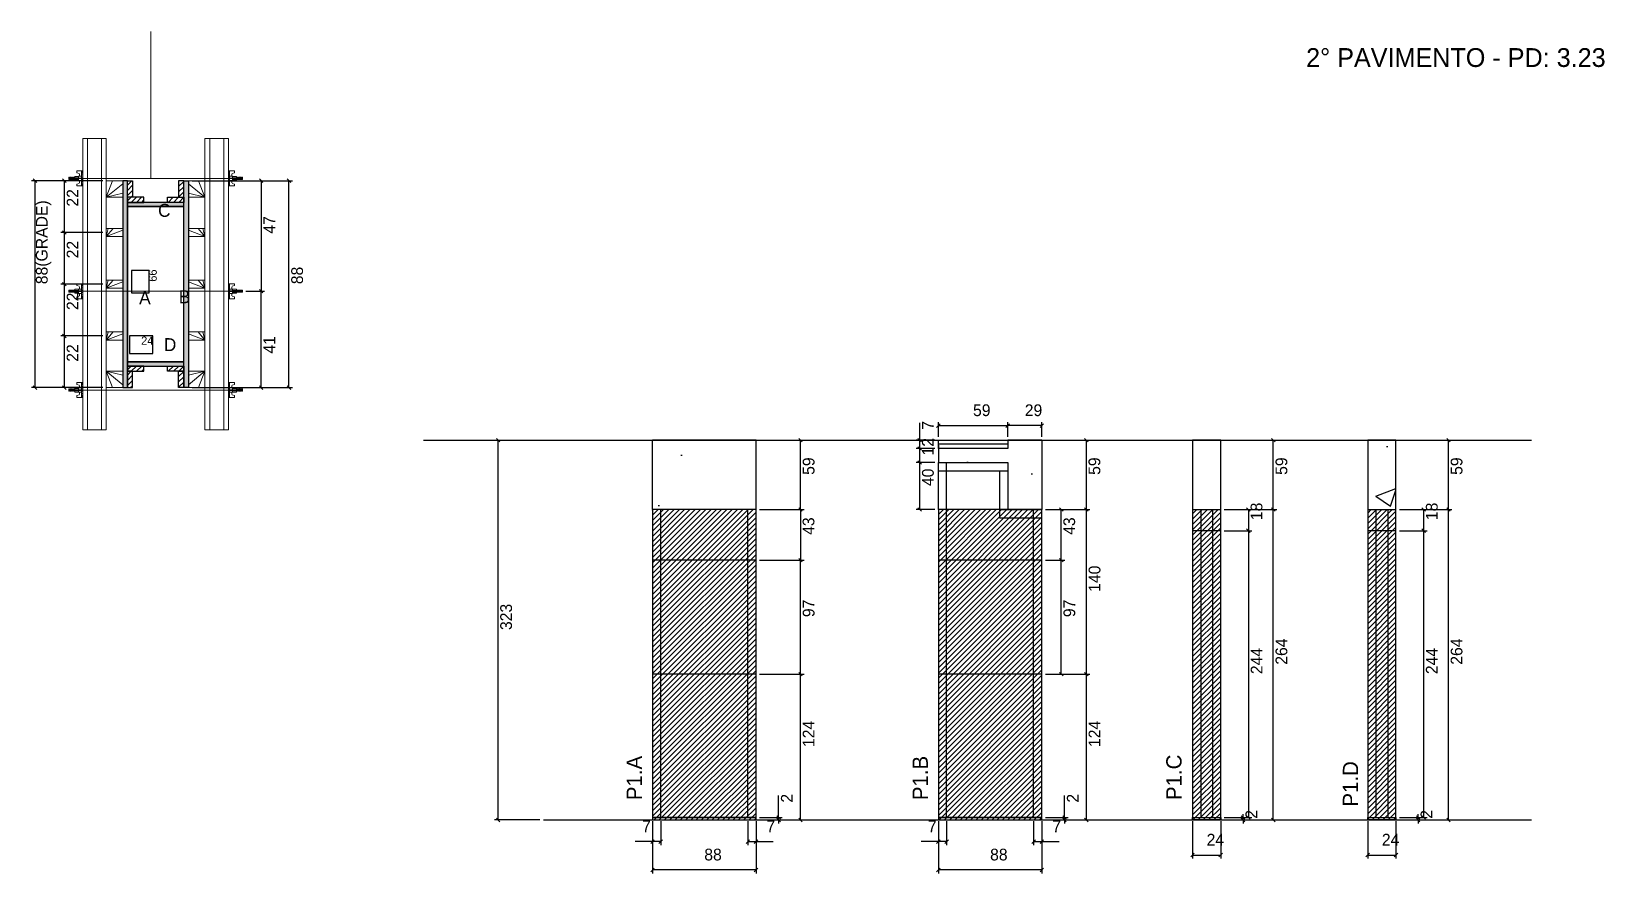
# Model space of a CAD drawing. Header units: metres. Extents: x 3540 to 4877, y 11935 to 12652.
import ezdxf

# ---------------------------------------------------------------- set-up
doc = ezdxf.new("R2010")
doc.units = ezdxf.units.M
for name, color, linetype in [('CHAPA', 7, 'Continuous'), ('COTA', 7, 'Continuous'), ('Hachura', 7, 'Continuous'), ('Madeira', 7, 'Continuous'), ('NIVEL 2° PAV.', 7, 'Continuous'), ('NOMENCLATURA', 7, 'Continuous'), ('Nível', 7, 'Continuous'), ('Painéis', 7, 'Continuous'), ('Perfil Metálico', 7, 'Continuous'), ('SARR_2.2x7', 7, 'Continuous'), ('SARRAFO', 7, 'Continuous'), ('Texto Seção', 7, 'Continuous'), ('TEXTO_GERAL', 7, 'Continuous')]:
    doc.layers.add(name, color=color, linetype=linetype)

msp = doc.modelspace()

# ---------------------------------------------------------------- hatches: boundary and pattern name
at = {"layer": 'COTA'}
h = msp.add_hatch(dxfattribs=at)
h.set_pattern_fill('AR-CONC')
h.paths.add_polyline_path([(4068, 12244.9), (4156, 12244.9), (4156, 12303.9), (4068, 12303.9), (4068, 12244.9)])
h = msp.add_hatch(dxfattribs=at)
h.set_pattern_fill('AR-CONC')
h.paths.add_polyline_path([(4370, 12296.9), (4311, 12296.9), (4311, 12284.9), (4370, 12284.9), (4370, 12244.9), (4399, 12244.9), (4399, 12303.9), (4370, 12303.9), (4370, 12296.9)])
h = msp.add_hatch(dxfattribs=at)
h.set_pattern_fill('AR-CONC')
h.paths.add_polyline_path([(4527.1, 12244.9), (4551.1, 12244.9), (4551.1, 12303.9), (4527.1, 12303.9), (4527.1, 12244.9)])
h = msp.add_hatch(dxfattribs=at)
h.set_pattern_fill('AR-CONC')
h.paths.add_polyline_path([(4676.1, 12244.9), (4700.1, 12244.9), (4700.1, 12303.9), (4676.1, 12303.9), (4676.1, 12244.9)])
at = {"layer": 'Hachura'}
h = msp.add_hatch(color=7, dxfattribs=at)
h.dxf.hatch_style = 1
h.paths.add_polyline_path([(3621.5, 12524.6), (3617.5, 12524.6), (3617.5, 12348.6), (3621.5, 12348.6), (3621.5, 12524.6)])
h = msp.add_hatch(dxfattribs=at)
h.set_pattern_fill('ANSI31')
h.paths.add_polyline_path([(3621.5, 12510.6), (3625.9, 12510.6), (3625.9, 12524.6), (3621.5, 12524.6), (3621.5, 12510.6)])
h = msp.add_hatch(dxfattribs=at)
h.set_pattern_fill('ANSI31')
h.paths.add_polyline_path([(3669.5, 12510.6), (3665.1, 12510.6), (3665.1, 12524.6), (3669.5, 12524.6), (3669.5, 12510.6)])
h = msp.add_hatch(color=7, dxfattribs=at)
h.dxf.hatch_style = 1
h.paths.add_polyline_path([(3669.5, 12524.6), (3673.5, 12524.6), (3673.5, 12348.6), (3669.5, 12348.6), (3669.5, 12524.6)])
h = msp.add_hatch(dxfattribs=at)
h.set_pattern_fill('ANSI31')
h.paths.add_polyline_path([(3621.5, 12506.2), (3621.5, 12510.6), (3635.5, 12510.6), (3635.5, 12506.2), (3621.5, 12506.2)])
h = msp.add_hatch(color=7, dxfattribs=at)
h.dxf.hatch_style = 1
h.paths.add_polyline_path([(3669.5, 12502.6), (3669.5, 12506.2), (3621.5, 12506.2), (3621.5, 12502.6), (3669.5, 12502.6)])
h = msp.add_hatch(color=7, dxfattribs=at)
h.dxf.hatch_style = 1
h.paths.add_polyline_path([(3669.5, 12502.6), (3669.5, 12506.2), (3621.5, 12506.2), (3621.5, 12502.6), (3669.5, 12502.6)])
h = msp.add_hatch(dxfattribs=at)
h.set_pattern_fill('ANSI31')
h.paths.add_polyline_path([(3669.5, 12506.2), (3669.5, 12510.6), (3655.5, 12510.6), (3655.5, 12506.2), (3669.5, 12506.2)])
h = msp.add_hatch(color=7, dxfattribs=at)
h.dxf.hatch_style = 1
h.paths.add_polyline_path([(3669.5, 12367), (3669.5, 12370.6), (3621.5, 12370.6), (3621.5, 12367), (3669.5, 12367)])
h = msp.add_hatch(color=7, dxfattribs=at)
h.dxf.hatch_style = 1
h.paths.add_polyline_path([(3669.5, 12367), (3669.5, 12370.6), (3621.5, 12370.6), (3621.5, 12367), (3669.5, 12367)])
h = msp.add_hatch(dxfattribs=at)
h.set_pattern_fill('ANSI31')
h.paths.add_polyline_path([(3621.5, 12362.6), (3621.5, 12367), (3635.5, 12367), (3635.5, 12362.6), (3621.5, 12362.6)])
h = msp.add_hatch(dxfattribs=at)
h.set_pattern_fill('ANSI31')
h.paths.add_polyline_path([(3621.5, 12362.6), (3625.9, 12362.6), (3625.9, 12348.6), (3621.5, 12348.6), (3621.5, 12362.6)])
h = msp.add_hatch(dxfattribs=at)
h.set_pattern_fill('ANSI31')
h.paths.add_polyline_path([(3669.5, 12362.6), (3669.5, 12367), (3655.5, 12367), (3655.5, 12362.6), (3669.5, 12362.6)])
h = msp.add_hatch(dxfattribs=at)
h.set_pattern_fill('ANSI31')
h.paths.add_polyline_path([(3669.5, 12362.6), (3665.1, 12362.6), (3665.1, 12348.6), (3669.5, 12348.6), (3669.5, 12362.6)])
h = msp.add_hatch(dxfattribs=at)
h.set_pattern_fill('ANSI31')
h.paths.add_polyline_path([(4156, 11980.9), (4156, 12244.9), (4068, 12244.9), (4068, 11980.9), (4156, 11980.9)])
h = msp.add_hatch(dxfattribs=at)
h.set_pattern_fill('ANSI31')
h.paths.add_polyline_path([(4399, 11980.9), (4399, 12244.9), (4311, 12244.9), (4311, 11980.9), (4399, 11980.9)])
h = msp.add_hatch(dxfattribs=at)
h.set_pattern_fill('ANSI31')
h.paths.add_polyline_path([(4551.1, 11980.9), (4551.1, 12244.9), (4527.1, 12244.9), (4527.1, 11980.9), (4551.1, 11980.9)])
h = msp.add_hatch(dxfattribs=at)
h.set_pattern_fill('ANSI31')
h.paths.add_polyline_path([(4700.1, 11980.9), (4700.1, 12244.9), (4676.1, 12244.9), (4676.1, 11980.9), (4700.1, 11980.9)])

# ---------------------------------------------------------------- linework, layer by layer
at = {"layer": 'CHAPA', "color": 1, "lineweight": 25}
for points in [[(3621.5, 12524.6), (3617.5, 12524.6), (3617.5, 12348.6), (3621.5, 12348.6)], [(3621.5, 12524.6), (3617.5, 12524.6), (3617.5, 12348.6), (3621.5, 12348.6)], [(3669.5, 12524.6), (3673.5, 12524.6), (3673.5, 12348.6), (3669.5, 12348.6)], [(3669.5, 12524.6), (3673.5, 12524.6), (3673.5, 12348.6), (3669.5, 12348.6)], [(3669.5, 12502.6), (3669.5, 12506.2), (3621.5, 12506.2), (3621.5, 12502.6)], [(3669.5, 12502.6), (3669.5, 12506.2), (3621.5, 12506.2), (3621.5, 12502.6)], [(3669.5, 12367), (3669.5, 12370.6), (3621.5, 12370.6), (3621.5, 12367)], [(3669.5, 12367), (3669.5, 12370.6), (3621.5, 12370.6), (3621.5, 12367)]]:
    msp.add_lwpolyline(points, close=True, dxfattribs=at)
at = {"layer": 'COTA', "color": 241, "lineweight": 25}
for p, q in [((3600.5, 12524.6), (3540, 12524.6)), ((3543, 12348.6), (3543, 12524.6)), ((3600.5, 12524.6), (3564.9, 12524.6)), ((3567.9, 12524.6), (3567.9, 12480.6)), ((3676.5, 12524.6), (3761.9, 12524.6)), ((3710.5, 12524.6), (3738.2, 12524.6)), ((3735.2, 12524.6), (3735.2, 12430.7)), ((3758.9, 12348.6), (3758.9, 12524.6)), ((3600.5, 12480.6), (3564.9, 12480.6)), ((3600.5, 12480.6), (3564.9, 12480.6)), ((3567.9, 12480.6), (3567.9, 12436.6)), ((3600.5, 12436.6), (3564.9, 12436.6)), ((3600.5, 12436.6), (3564.9, 12436.6)), ((3567.9, 12436.6), (3567.9, 12392.6)), ((3722.3, 12430.7), (3738.2, 12430.7)), ((3722.3, 12430.7), (3738.2, 12430.7)), ((3735.2, 12348.6), (3735.2, 12430.7)), ((3600.5, 12392.6), (3564.9, 12392.6)), ((3600.5, 12392.6), (3564.9, 12392.6)), ((3567.9, 12392.6), (3567.9, 12348.6)), ((3600.5, 12348.6), (3540, 12348.6)), ((3600.5, 12348.6), (3564.9, 12348.6)), ((3676.5, 12348.6), (3761.9, 12348.6)), ((3710.5, 12348.6), (3738.2, 12348.6)), ((4156, 12303.9), (4068, 12303.9)), ((4068, 12244.9), (4068, 12303.9)), ((4156, 12244.9), (4156, 12303.9)), ((4311, 12299.8), (4311, 12284.9)), ((4399, 12303.9), (4370, 12303.9)), ((4399, 12303.9), (4399, 12244.9))]:
    msp.add_line(p, q, dxfattribs=at)
at = {"layer": 'COTA', "color": 0, "lineweight": 25}
for p, q in [((3544.5, 12523.1), (3541.5, 12526.1)), ((3569.4, 12523.1), (3566.4, 12526.1)), ((3736.7, 12523.1), (3733.7, 12526.1)), ((3760.4, 12523.1), (3757.4, 12526.1)), ((3566.4, 12482.1), (3569.4, 12479.1)), ((3569.4, 12479.1), (3566.4, 12482.1)), ((3566.4, 12438.1), (3569.4, 12435.1)), ((3569.4, 12435.1), (3566.4, 12438.1)), ((3736.7, 12429.2), (3733.7, 12432.2)), ((3733.7, 12432.2), (3736.7, 12429.2)), ((3566.4, 12394.1), (3569.4, 12391.1)), ((3569.4, 12391.1), (3566.4, 12394.1)), ((3541.5, 12350.1), (3544.5, 12347.1)), ((3566.4, 12350.1), (3569.4, 12347.1)), ((3733.7, 12350.1), (3736.7, 12347.1)), ((3757.4, 12350.1), (3760.4, 12347.1)), ((4195.3, 12302.4), (4192.3, 12305.4)), ((4296.7, 12302.4), (4293.7, 12305.4)), ((4312.5, 12317.8), (4309.5, 12314.8)), ((4371.5, 12317.8), (4368.5, 12314.8)), ((4368.5, 12314.8), (4371.5, 12317.8)), ((4397.5, 12314.8), (4400.5, 12317.8)), ((4438.4, 12302.4), (4435.4, 12305.4)), ((4597.3, 12302.4), (4594.3, 12305.4)), ((4746.2, 12302.4), (4743.2, 12305.4)), ((4296.7, 12295.4), (4293.7, 12298.4)), ((4293.7, 12298.4), (4296.7, 12295.4)), ((4296.7, 12283.4), (4293.7, 12286.4)), ((4293.7, 12286.4), (4296.7, 12283.4)), ((4192.3, 12246.4), (4195.3, 12243.4)), ((4195.3, 12243.4), (4192.3, 12246.4)), ((4293.7, 12246.4), (4296.7, 12243.4)), ((4417, 12243.4), (4414, 12246.4)), ((4438.4, 12243.4), (4435.4, 12246.4)), ((4435.4, 12246.4), (4438.4, 12243.4)), ((4576.1, 12243.4), (4573.1, 12246.4)), ((4594.3, 12246.4), (4597.3, 12243.4)), ((4597.3, 12243.4), (4594.3, 12246.4)), ((4725.1, 12243.4), (4722.1, 12246.4)), ((4743.2, 12246.4), (4746.2, 12243.4)), ((4746.2, 12243.4), (4743.2, 12246.4)), ((4573.1, 12228.4), (4576.1, 12225.4)), ((4576.1, 12225.4), (4573.1, 12228.4)), ((4722.1, 12228.4), (4725.1, 12225.4)), ((4725.1, 12225.4), (4722.1, 12228.4)), ((4195.3, 12200.4), (4192.3, 12203.4)), ((4192.3, 12203.4), (4195.3, 12200.4)), ((4417, 12200.4), (4414, 12203.4)), ((4414, 12203.4), (4417, 12200.4)), ((4192.3, 12106.4), (4195.3, 12103.4)), ((4195.3, 12103.4), (4192.3, 12106.4)), ((4414, 12106.4), (4417, 12103.4)), ((4438.4, 12103.4), (4435.4, 12106.4)), ((4435.4, 12106.4), (4438.4, 12103.4)), ((4173.7, 11984.4), (4176.7, 11981.4)), ((4416.8, 11984.4), (4419.8, 11981.4)), ((4568.6, 11984.4), (4571.6, 11981.4)), ((4573.1, 11984.4), (4576.1, 11981.4)), ((4717.5, 11984.4), (4720.5, 11981.4)), ((4722.1, 11984.4), (4725.1, 11981.4)), ((4176.7, 11979.4), (4173.7, 11982.4)), ((4192.3, 11982.4), (4195.3, 11979.4)), ((4419.8, 11979.4), (4416.8, 11982.4)), ((4435.4, 11982.4), (4438.4, 11979.4)), ((4571.6, 11979.4), (4568.6, 11982.4)), ((4594.3, 11982.4), (4597.3, 11979.4)), ((4720.5, 11979.4), (4717.5, 11982.4)), ((4743.2, 11982.4), (4746.2, 11979.4)), ((4069.5, 11963.9), (4066.5, 11960.9)), ((4073.5, 11960.9), (4076.5, 11963.9)), ((4150.5, 11963.9), (4147.5, 11960.9)), ((4154.5, 11960.9), (4157.5, 11963.9)), ((4312.5, 11963.9), (4309.5, 11960.9)), ((4316.5, 11960.9), (4319.5, 11963.9)), ((4393.5, 11963.9), (4390.5, 11960.9)), ((4397.5, 11960.9), (4400.5, 11963.9)), ((4528.6, 11952.5), (4525.6, 11949.5)), ((4549.6, 11949.5), (4552.6, 11952.5)), ((4677.6, 11952.5), (4674.6, 11949.5)), ((4698.6, 11949.5), (4701.6, 11952.5)), ((4069.5, 11939.8), (4066.5, 11936.8)), ((4154.5, 11936.8), (4157.5, 11939.8)), ((4312.5, 11939.8), (4309.5, 11936.8)), ((4397.5, 11936.8), (4400.5, 11939.8))]:
    msp.add_line(p, q, dxfattribs=at)
at = {"layer": 'COTA', "color": 180, "lineweight": 25}
for p, q in [((3640, 12448.2), (3625, 12448.2)), ((3625, 12448.2), (3625, 12429.2)), ((3640, 12429.2), (3640, 12448.2)), ((3625, 12429.2), (3640, 12429.2)), ((3643.1, 12392.6), (3623.4, 12392.6)), ((3623.4, 12392.6), (3623.4, 12377.6)), ((3643.1, 12377.6), (3643.1, 12392.6)), ((3623.4, 12377.6), (3643.1, 12377.6))]:
    msp.add_line(p, q, dxfattribs=at)
at = {"layer": 'COTA', "color": 4, "lineweight": 25}
for p, q in [((4295.2, 12303.9), (4295.2, 12318.6)), ((4311, 12306.9), (4311, 12319.3)), ((4370, 12306.9), (4370, 12319.3)), ((4370, 12306.9), (4370, 12319.3)), ((4399, 12306.9), (4399, 12319.3)), ((4311, 12316.3), (4370, 12316.3)), ((4399, 12316.3), (4370, 12316.3)), ((4159, 12303.9), (4196.8, 12303.9)), ((4193.8, 12244.9), (4193.8, 12303.9)), ((4308, 12303.9), (4292.2, 12303.9)), ((4308, 12296.9), (4292.2, 12296.9)), ((4308, 12296.9), (4292.2, 12296.9)), ((4295.2, 12296.9), (4295.2, 12303.9)), ((4295.2, 12284.9), (4295.2, 12296.9)), ((4402, 12303.9), (4439.9, 12303.9)), ((4436.9, 12244.9), (4436.9, 12303.9)), ((4554.1, 12303.9), (4598.8, 12303.9)), ((4595.8, 12244.9), (4595.8, 12303.9)), ((4703.1, 12303.9), (4747.7, 12303.9)), ((4744.7, 12244.9), (4744.7, 12303.9)), ((4308, 12284.9), (4292.2, 12284.9)), ((4308, 12284.9), (4292.2, 12284.9)), ((4295.2, 12244.9), (4295.2, 12284.9)), ((4159, 12244.9), (4196.8, 12244.9)), ((4159, 12244.9), (4196.8, 12244.9)), ((4193.8, 12244.9), (4193.8, 12201.9)), ((4308, 12244.9), (4292.2, 12244.9)), ((4402, 12244.9), (4418.5, 12244.9)), ((4402, 12244.9), (4439.9, 12244.9)), ((4402, 12244.9), (4439.9, 12244.9)), ((4415.5, 12201.9), (4415.5, 12244.9)), ((4436.9, 12104.9), (4436.9, 12244.9)), ((4554.1, 12244.9), (4598.8, 12244.9)), ((4554.1, 12244.9), (4598.8, 12244.9)), ((4554.1, 12244.9), (4577.6, 12244.9)), ((4574.6, 12244.9), (4574.6, 12226.9)), ((4595.8, 11980.9), (4595.8, 12244.9)), ((4703.1, 12244.9), (4747.7, 12244.9)), ((4703.1, 12244.9), (4747.7, 12244.9)), ((4703.1, 12244.9), (4726.6, 12244.9)), ((4723.6, 12244.9), (4723.6, 12226.9)), ((4744.7, 11980.9), (4744.7, 12244.9)), ((4554.1, 12226.9), (4577.6, 12226.9)), ((4554.1, 12226.9), (4577.6, 12226.9)), ((4574.6, 12226.9), (4574.6, 11982.9)), ((4703.1, 12226.9), (4726.6, 12226.9)), ((4703.1, 12226.9), (4726.6, 12226.9)), ((4723.6, 12226.9), (4723.6, 11982.9)), ((4159, 12201.9), (4196.8, 12201.9)), ((4159, 12201.9), (4196.8, 12201.9)), ((4193.8, 12104.9), (4193.8, 12201.9)), ((4402, 12201.9), (4418.5, 12201.9)), ((4402, 12201.9), (4418.5, 12201.9)), ((4415.5, 12104.9), (4415.5, 12201.9)), ((4159, 12104.9), (4196.8, 12104.9)), ((4159, 12104.9), (4196.8, 12104.9)), ((4193.8, 11980.9), (4193.8, 12104.9)), ((4402, 12104.9), (4418.5, 12104.9)), ((4402, 12104.9), (4439.9, 12104.9)), ((4402, 12104.9), (4439.9, 12104.9)), ((4436.9, 11980.9), (4436.9, 12104.9)), ((4175.2, 11982.9), (4175.2, 12001.7)), ((4418.3, 11982.9), (4418.3, 12001.7)), ((4570.1, 11982.9), (4570.1, 11985.9)), ((4719, 11982.9), (4719, 11985.9)), ((4068, 11979.9), (4068, 11935.3)), ((4068, 11977.9), (4068, 11959.4)), ((4075, 11979.9), (4075, 11959.4)), ((4149, 11979.9), (4149, 11959.4)), ((4156, 11979.9), (4156, 11935.3)), ((4156, 11977.9), (4156, 11959.4)), ((4159, 11982.9), (4178.2, 11982.9)), ((4159, 11980.9), (4178.2, 11980.9)), ((4159, 11980.9), (4196.8, 11980.9)), ((4175.2, 11980.9), (4175.2, 11982.9)), ((4175.2, 11980.9), (4175.2, 11977.9)), ((4311, 11979.9), (4311, 11935.3)), ((4311, 11977.9), (4311, 11959.4)), ((4318, 11979.9), (4318, 11959.4)), ((4392, 11979.9), (4392, 11959.4)), ((4399, 11979.9), (4399, 11935.3)), ((4399, 11977.9), (4399, 11959.4)), ((4402, 11982.9), (4421.3, 11982.9)), ((4402, 11980.9), (4421.3, 11980.9)), ((4402, 11980.9), (4439.9, 11980.9)), ((4418.3, 11980.9), (4418.3, 11982.9)), ((4418.3, 11980.9), (4418.3, 11977.9)), ((4527.1, 11979.9), (4527.1, 11948)), ((4551.1, 11979.9), (4551.1, 11948)), ((4554.1, 11982.9), (4573.1, 11982.9)), ((4554.1, 11982.9), (4577.6, 11982.9)), ((4554.1, 11980.9), (4573.1, 11980.9)), ((4554.1, 11980.9), (4598.8, 11980.9)), ((4570.1, 11980.9), (4570.1, 11982.9)), ((4570.1, 11980.9), (4570.1, 11977.9)), ((4676.1, 11979.9), (4676.1, 11948)), ((4700.1, 11979.9), (4700.1, 11948)), ((4703.1, 11982.9), (4722, 11982.9)), ((4703.1, 11982.9), (4726.6, 11982.9)), ((4703.1, 11980.9), (4722, 11980.9)), ((4703.1, 11980.9), (4747.7, 11980.9)), ((4719, 11980.9), (4719, 11982.9)), ((4719, 11980.9), (4719, 11977.9)), ((4068, 11962.4), (4053.2, 11962.4)), ((4075, 11962.4), (4068, 11962.4)), ((4149, 11962.4), (4156, 11962.4)), ((4156, 11962.4), (4170.7, 11962.4)), ((4311, 11962.4), (4296.3, 11962.4)), ((4318, 11962.4), (4311, 11962.4)), ((4392, 11962.4), (4399, 11962.4)), ((4399, 11962.4), (4413.7, 11962.4)), ((4527.1, 11951), (4551.1, 11951)), ((4676.1, 11951), (4700.1, 11951)), ((4156, 11938.3), (4068, 11938.3)), ((4399, 11938.3), (4311, 11938.3))]:
    msp.add_line(p, q, dxfattribs=at)
at = {"layer": 'COTA', "color": 241, "lineweight": 25}
for points in [[(4551.1, 12244.9), (4551.1, 12303.9), (4527.1, 12303.9), (4527.1, 12244.9)], [(4700.1, 12244.9), (4700.1, 12303.9), (4676.1, 12303.9), (4676.1, 12244.9)]]:
    msp.add_lwpolyline(points, dxfattribs=at)
at = {"layer": 'Hachura', "color": 0, "lineweight": 9}
for p, q in [((3583.5, 12533), (3578.4, 12533)), ((3578.4, 12533), (3578.4, 12531.4)), ((3582.6, 12533), (3582.6, 12520.2)), ((3582.6, 12533), (3582.6, 12527.9)), ((3582.6, 12532.9), (3583.5, 12532.9)), ((3582.6, 12532.7), (3583.5, 12532.7)), ((3582.6, 12532.4), (3583.5, 12532.4)), ((3583.5, 12520.2), (3583.5, 12533)), ((3707.5, 12520.2), (3707.5, 12533)), ((3707.5, 12533), (3712.7, 12533)), ((3708.4, 12532.9), (3707.5, 12532.9)), ((3708.4, 12532.7), (3707.5, 12532.7)), ((3708.4, 12532.4), (3707.5, 12532.4)), ((3708.4, 12533), (3708.4, 12520.2)), ((3708.4, 12533), (3708.4, 12527.9)), ((3712.7, 12533), (3712.7, 12531.4)), ((3572, 12527.6), (3571.7, 12527.3)), ((3571.7, 12527.3), (3571.7, 12526)), ((3572, 12525.7), (3571.7, 12526)), ((3572.4, 12527.6), (3572, 12527.6)), ((3572, 12525.7), (3572, 12527.6)), ((3572.7, 12525.7), (3572, 12527)), ((3572.6, 12525.6), (3572, 12526.7)), ((3572, 12526.2), (3572.4, 12525.5)), ((3572, 12526), (3572.2, 12525.7)), ((3572.4, 12527.6), (3573.3, 12525.7)), ((3572.4, 12527.6), (3573.3, 12525.7)), ((3572.5, 12527.7), (3573.5, 12525.5)), ((3573.8, 12525.6), (3572.7, 12527.7)), ((3572.7, 12525.7), (3573.3, 12525.7)), ((3573.5, 12527.6), (3572.9, 12527.6)), ((3573.8, 12525.7), (3572.9, 12527.6)), ((3573.5, 12527.6), (3574.5, 12525.7)), ((3573.6, 12527.7), (3574.7, 12525.5)), ((3574.5, 12525.7), (3573.8, 12525.7)), ((3574.9, 12525.6), (3573.9, 12527.7)), ((3574.7, 12527.6), (3574, 12527.6)), ((3575, 12525.7), (3574, 12527.6)), ((3574.2, 12527.6), (3574, 12527.6)), ((3574.7, 12527.6), (3575.6, 12525.7)), ((3574.8, 12527.7), (3575.9, 12525.5)), ((3576.1, 12525.6), (3575, 12527.7)), ((3575.2, 12525.7), (3575, 12525.7)), ((3575.8, 12527.6), (3575.2, 12527.6)), ((3576.2, 12525.7), (3575.2, 12527.6)), ((3575.2, 12525.7), (3575.6, 12525.7)), ((3575.8, 12527.6), (3576.8, 12525.7)), ((3576.8, 12526.5), (3576.2, 12527.7)), ((3576.2, 12525.7), (3576.8, 12525.7)), ((3576.8, 12526.7), (3576.4, 12527.6)), ((3576.8, 12527.6), (3576.4, 12527.6)), ((3576.8, 12524.9), (3576.8, 12528.3)), ((3576.8, 12528.3), (3580, 12528.3)), ((3576.8, 12527.2), (3580, 12527.2)), ((3576.8, 12525.7), (3580, 12525.7)), ((3580, 12524.9), (3576.8, 12524.9)), ((3576.9, 12524.9), (3576.9, 12528.3)), ((3578.4, 12531.4), (3580.6, 12530.8)), ((3578.4, 12521.8), (3580.6, 12522.4)), ((3578.4, 12520.2), (3578.4, 12521.8)), ((3582.6, 12520.2), (3578.4, 12520.2)), ((3580, 12528.5), (3580, 12524.7)), ((3582.6, 12528.5), (3580, 12528.5)), ((3580, 12524.7), (3580, 12524.9)), ((3580, 12524.7), (3580, 12524.9)), ((3580, 12524.7), (3582.6, 12524.7)), ((3582.6, 12526.9), (3580.6, 12526.9)), ((3580.6, 12526.4), (3582.6, 12526.4)), ((3580.8, 12530.5), (3580.8, 12528.5)), ((3580.8, 12522.7), (3580.8, 12524.7)), ((3582.6, 12531.9), (3583.5, 12531.9)), ((3582.6, 12531.1), (3583.5, 12531.1)), ((3582.6, 12529.6), (3583.5, 12529.6)), ((3582.6, 12526.6), (3582.6, 12528.5)), ((3582.6, 12527.9), (3582.6, 12527.2)), ((3582.6, 12526.6), (3583.5, 12526.6)), ((3582.6, 12523.6), (3583.5, 12523.6)), ((3582.6, 12522.1), (3583.5, 12522.1)), ((3582.6, 12521.3), (3583.5, 12521.3)), ((3582.6, 12520.8), (3583.5, 12520.8)), ((3582.6, 12520.5), (3583.5, 12520.5)), ((3582.6, 12520.3), (3583.5, 12520.3)), ((3582.6, 12520.2), (3583.5, 12520.2)), ((3582.9, 12527.6), (3582.7, 12527.6)), ((3582.7, 12525.6), (3583.2, 12525.6)), ((3583.4, 12527.6), (3582.9, 12527.6)), ((3583.5, 12521.1), (3583.5, 12528.9)), ((3708.4, 12531.9), (3707.5, 12531.9)), ((3708.4, 12531.1), (3707.5, 12531.1)), ((3708.4, 12529.6), (3707.5, 12529.6)), ((3707.5, 12521.1), (3707.5, 12528.9)), ((3708.4, 12526.6), (3707.5, 12526.6)), ((3708.4, 12523.6), (3707.5, 12523.6)), ((3708.4, 12522.1), (3707.5, 12522.1)), ((3708.4, 12521.3), (3707.5, 12521.3)), ((3708.4, 12520.8), (3707.5, 12520.8)), ((3708.4, 12520.5), (3707.5, 12520.5)), ((3708.4, 12520.3), (3707.5, 12520.3)), ((3708.4, 12520.2), (3707.5, 12520.2)), ((3707.7, 12527.6), (3708.1, 12527.6)), ((3708.3, 12525.6), (3707.9, 12525.6)), ((3708.1, 12527.6), (3708.3, 12527.6)), ((3708.4, 12526.6), (3708.4, 12528.5)), ((3708.4, 12528.5), (3711, 12528.5)), ((3708.4, 12527.9), (3708.4, 12527.2)), ((3708.4, 12526.9), (3710.4, 12526.9)), ((3710.4, 12526.4), (3708.4, 12526.4)), ((3711, 12524.7), (3708.4, 12524.7)), ((3708.4, 12520.2), (3712.7, 12520.2)), ((3710.2, 12530.5), (3710.2, 12528.5)), ((3710.2, 12522.7), (3710.2, 12524.7)), ((3712.7, 12531.4), (3710.5, 12530.8)), ((3712.7, 12521.8), (3710.5, 12522.4)), ((3711, 12528.5), (3711, 12524.7)), ((3714.2, 12528.3), (3711, 12528.3)), ((3714.2, 12527.2), (3711, 12527.2)), ((3714.2, 12525.7), (3711, 12525.7)), ((3711, 12524.9), (3714.2, 12524.9)), ((3711, 12524.7), (3711, 12524.9)), ((3711, 12524.7), (3711, 12524.9)), ((3712.7, 12520.2), (3712.7, 12521.8)), ((3714.2, 12524.9), (3714.2, 12528.3)), ((3714.2, 12524.9), (3714.2, 12528.3)), ((3714.2, 12526.5), (3714.9, 12527.7)), ((3715.2, 12527.6), (3714.2, 12525.7)), ((3714.2, 12526.7), (3714.7, 12527.6)), ((3714.2, 12527.6), (3714.7, 12527.6)), ((3714.9, 12525.7), (3714.2, 12525.7)), ((3714.9, 12525.6), (3716, 12527.7)), ((3714.9, 12525.7), (3715.8, 12527.6)), ((3716.3, 12527.7), (3715.2, 12525.5)), ((3715.2, 12527.6), (3715.8, 12527.6)), ((3716.4, 12527.6), (3715.4, 12525.7)), ((3715.8, 12525.7), (3715.4, 12525.7)), ((3715.8, 12525.7), (3716, 12525.7)), ((3716, 12525.7), (3717, 12527.6)), ((3716.1, 12525.6), (3717.2, 12527.7)), ((3717.4, 12527.7), (3716.3, 12525.5)), ((3716.4, 12527.6), (3717, 12527.6)), ((3717.5, 12527.6), (3716.5, 12525.7)), ((3716.5, 12525.7), (3717.2, 12525.7)), ((3716.8, 12527.6), (3717, 12527.6)), ((3717.2, 12525.7), (3718.2, 12527.6)), ((3717.3, 12525.6), (3718.3, 12527.7)), ((3718.6, 12527.7), (3717.5, 12525.5)), ((3717.5, 12527.6), (3718.2, 12527.6)), ((3718.7, 12527.6), (3717.7, 12525.7)), ((3718.7, 12527.6), (3717.7, 12525.7)), ((3718.4, 12525.7), (3717.7, 12525.7)), ((3718.4, 12525.7), (3719, 12527)), ((3718.4, 12525.6), (3719, 12526.7)), ((3718.7, 12527.6), (3719, 12527.6)), ((3719, 12526.2), (3718.7, 12525.5)), ((3719, 12526), (3718.9, 12525.7)), ((3719, 12527.6), (3719.3, 12527.3)), ((3719, 12525.7), (3719, 12527.6)), ((3719, 12525.7), (3719.3, 12526)), ((3719.3, 12527.3), (3719.3, 12526)), ((3572, 12431.6), (3571.7, 12431.3)), ((3571.7, 12431.3), (3571.7, 12430)), ((3572, 12429.7), (3571.7, 12430)), ((3572.4, 12431.6), (3572, 12431.6)), ((3572, 12429.7), (3572, 12431.6)), ((3572.7, 12429.7), (3572, 12431)), ((3572.6, 12429.6), (3572, 12430.7)), ((3572, 12430.2), (3572.4, 12429.5)), ((3572, 12430), (3572.2, 12429.7)), ((3572.4, 12431.6), (3573.3, 12429.7)), ((3572.4, 12431.6), (3573.3, 12429.7)), ((3572.5, 12431.7), (3573.5, 12429.5)), ((3573.8, 12429.6), (3572.7, 12431.7)), ((3572.7, 12429.7), (3573.3, 12429.7)), ((3573.5, 12431.6), (3572.9, 12431.6)), ((3573.8, 12429.7), (3572.9, 12431.6)), ((3573.5, 12431.6), (3574.5, 12429.7)), ((3573.6, 12431.7), (3574.7, 12429.5)), ((3574.5, 12429.7), (3573.8, 12429.7)), ((3574.9, 12429.6), (3573.9, 12431.7)), ((3574.7, 12431.6), (3574, 12431.6)), ((3575, 12429.7), (3574, 12431.6)), ((3574.2, 12431.6), (3574, 12431.6)), ((3574.7, 12431.6), (3575.6, 12429.7)), ((3574.8, 12431.7), (3575.9, 12429.5)), ((3576.1, 12429.6), (3575, 12431.7)), ((3575.2, 12429.7), (3575, 12429.7)), ((3575.8, 12431.6), (3575.2, 12431.6)), ((3576.2, 12429.7), (3575.2, 12431.6)), ((3575.2, 12429.7), (3575.6, 12429.7)), ((3575.8, 12431.6), (3576.8, 12429.7)), ((3576.8, 12430.5), (3576.2, 12431.7)), ((3576.2, 12429.7), (3576.8, 12429.7)), ((3576.8, 12430.7), (3576.4, 12431.6)), ((3576.8, 12431.6), (3576.4, 12431.6)), ((3576.8, 12428.9), (3576.8, 12432.3)), ((3576.8, 12432.3), (3580, 12432.3)), ((3576.8, 12431.2), (3580, 12431.2)), ((3576.8, 12429.7), (3580, 12429.7)), ((3580, 12428.9), (3576.8, 12428.9)), ((3576.9, 12428.9), (3576.9, 12432.3)), ((3583.5, 12437), (3578.4, 12437)), ((3578.4, 12437), (3578.4, 12435.4)), ((3578.4, 12435.4), (3580.6, 12434.8)), ((3578.4, 12425.8), (3580.6, 12426.4)), ((3578.4, 12424.2), (3578.4, 12425.8)), ((3580, 12432.5), (3580, 12428.7)), ((3582.6, 12432.5), (3580, 12432.5)), ((3580, 12428.7), (3580, 12428.9)), ((3580, 12428.7), (3580, 12428.9)), ((3580, 12428.7), (3582.6, 12428.7)), ((3582.6, 12430.9), (3580.6, 12430.9)), ((3580.6, 12430.4), (3582.6, 12430.4)), ((3580.8, 12434.5), (3580.8, 12432.5)), ((3580.8, 12426.7), (3580.8, 12428.7)), ((3582.6, 12437), (3582.6, 12424.2)), ((3582.6, 12437), (3582.6, 12431.9)), ((3582.6, 12436.9), (3583.5, 12436.9)), ((3582.6, 12436.7), (3583.5, 12436.7)), ((3582.6, 12436.4), (3583.5, 12436.4)), ((3582.6, 12435.9), (3583.5, 12435.9)), ((3582.6, 12435.1), (3583.5, 12435.1)), ((3582.6, 12433.6), (3583.5, 12433.6)), ((3582.6, 12430.6), (3582.6, 12432.5)), ((3582.6, 12431.9), (3582.6, 12431.2)), ((3582.6, 12430.6), (3583.5, 12430.6)), ((3582.6, 12427.6), (3583.5, 12427.6)), ((3582.6, 12426.1), (3583.5, 12426.1)), ((3582.6, 12425.3), (3583.5, 12425.3)), ((3582.9, 12431.6), (3582.7, 12431.6)), ((3582.7, 12429.6), (3583.2, 12429.6)), ((3583.4, 12431.6), (3582.9, 12431.6)), ((3583.5, 12424.2), (3583.5, 12437)), ((3583.5, 12425.1), (3583.5, 12432.9)), ((3707.5, 12424.2), (3707.5, 12437)), ((3707.5, 12437), (3712.7, 12437)), ((3708.4, 12436.9), (3707.5, 12436.9)), ((3708.4, 12436.7), (3707.5, 12436.7)), ((3708.4, 12436.4), (3707.5, 12436.4)), ((3708.4, 12435.9), (3707.5, 12435.9)), ((3708.4, 12435.1), (3707.5, 12435.1)), ((3708.4, 12433.6), (3707.5, 12433.6)), ((3707.5, 12425.1), (3707.5, 12432.9)), ((3708.4, 12430.6), (3707.5, 12430.6)), ((3708.4, 12427.6), (3707.5, 12427.6)), ((3708.4, 12426.1), (3707.5, 12426.1)), ((3708.4, 12425.3), (3707.5, 12425.3)), ((3707.7, 12431.6), (3708.1, 12431.6)), ((3708.3, 12429.6), (3707.9, 12429.6)), ((3708.1, 12431.6), (3708.3, 12431.6)), ((3708.4, 12437), (3708.4, 12424.2)), ((3708.4, 12437), (3708.4, 12431.9)), ((3708.4, 12430.6), (3708.4, 12432.5)), ((3708.4, 12432.5), (3711, 12432.5)), ((3708.4, 12431.9), (3708.4, 12431.2)), ((3708.4, 12430.9), (3710.4, 12430.9)), ((3710.4, 12430.4), (3708.4, 12430.4)), ((3711, 12428.7), (3708.4, 12428.7)), ((3710.2, 12434.5), (3710.2, 12432.5)), ((3710.2, 12426.7), (3710.2, 12428.7)), ((3712.7, 12435.4), (3710.5, 12434.8)), ((3712.7, 12425.8), (3710.5, 12426.4)), ((3711, 12432.5), (3711, 12428.7)), ((3714.2, 12432.3), (3711, 12432.3)), ((3714.2, 12431.2), (3711, 12431.2)), ((3714.2, 12429.7), (3711, 12429.7)), ((3711, 12428.9), (3714.2, 12428.9)), ((3711, 12428.7), (3711, 12428.9)), ((3711, 12428.7), (3711, 12428.9)), ((3712.7, 12437), (3712.7, 12435.4)), ((3712.7, 12424.2), (3712.7, 12425.8)), ((3714.2, 12428.9), (3714.2, 12432.3)), ((3714.2, 12428.9), (3714.2, 12432.3)), ((3714.2, 12430.5), (3714.9, 12431.7)), ((3715.2, 12431.6), (3714.2, 12429.7)), ((3714.2, 12430.7), (3714.7, 12431.6)), ((3714.2, 12431.6), (3714.7, 12431.6)), ((3714.9, 12429.7), (3714.2, 12429.7)), ((3714.9, 12429.6), (3716, 12431.7)), ((3714.9, 12429.7), (3715.8, 12431.6)), ((3716.3, 12431.7), (3715.2, 12429.5)), ((3715.2, 12431.6), (3715.8, 12431.6)), ((3716.4, 12431.6), (3715.4, 12429.7)), ((3715.8, 12429.7), (3715.4, 12429.7)), ((3715.8, 12429.7), (3716, 12429.7)), ((3716, 12429.7), (3717, 12431.6)), ((3716.1, 12429.6), (3717.2, 12431.7)), ((3717.4, 12431.7), (3716.3, 12429.5)), ((3716.4, 12431.6), (3717, 12431.6)), ((3717.5, 12431.6), (3716.5, 12429.7)), ((3716.5, 12429.7), (3717.2, 12429.7)), ((3716.8, 12431.6), (3717, 12431.6)), ((3717.2, 12429.7), (3718.2, 12431.6)), ((3717.3, 12429.6), (3718.3, 12431.7)), ((3718.6, 12431.7), (3717.5, 12429.5)), ((3717.5, 12431.6), (3718.2, 12431.6)), ((3718.7, 12431.6), (3717.7, 12429.7)), ((3718.7, 12431.6), (3717.7, 12429.7)), ((3718.4, 12429.7), (3717.7, 12429.7)), ((3718.4, 12429.7), (3719, 12431)), ((3718.4, 12429.6), (3719, 12430.7)), ((3718.7, 12431.6), (3719, 12431.6)), ((3719, 12430.2), (3718.7, 12429.5)), ((3719, 12430), (3718.9, 12429.7)), ((3719, 12431.6), (3719.3, 12431.3)), ((3719, 12429.7), (3719, 12431.6)), ((3719, 12429.7), (3719.3, 12430)), ((3719.3, 12431.3), (3719.3, 12430)), ((3582.6, 12424.2), (3578.4, 12424.2)), ((3582.6, 12424.8), (3583.5, 12424.8)), ((3582.6, 12424.5), (3583.5, 12424.5)), ((3582.6, 12424.3), (3583.5, 12424.3)), ((3582.6, 12424.2), (3583.5, 12424.2)), ((3708.4, 12424.8), (3707.5, 12424.8)), ((3708.4, 12424.5), (3707.5, 12424.5)), ((3708.4, 12424.3), (3707.5, 12424.3)), ((3708.4, 12424.2), (3707.5, 12424.2)), ((3708.4, 12424.2), (3712.7, 12424.2)), ((3572, 12347.5), (3571.7, 12347.2)), ((3571.7, 12345.9), (3571.7, 12347.2)), ((3572, 12345.6), (3571.7, 12345.9)), ((3572, 12347), (3572.4, 12347.7)), ((3572.6, 12347.6), (3572, 12346.5)), ((3572, 12347.2), (3572.2, 12347.5)), ((3572.7, 12347.5), (3572, 12346.2)), ((3572, 12347.5), (3572, 12345.6)), ((3572.4, 12345.6), (3572, 12345.6)), ((3572.4, 12345.6), (3573.3, 12347.5)), ((3572.4, 12345.6), (3573.3, 12347.5)), ((3572.5, 12345.5), (3573.5, 12347.7)), ((3573.8, 12347.6), (3572.7, 12345.5)), ((3572.7, 12347.5), (3573.3, 12347.5)), ((3573.8, 12347.5), (3572.9, 12345.6)), ((3573.5, 12345.6), (3572.9, 12345.6)), ((3573.5, 12345.6), (3574.5, 12347.5)), ((3573.6, 12345.5), (3574.7, 12347.7)), ((3574.5, 12347.5), (3573.8, 12347.5)), ((3574.9, 12347.6), (3573.9, 12345.5)), ((3575, 12347.5), (3574, 12345.6)), ((3574.7, 12345.6), (3574, 12345.6)), ((3574.2, 12345.6), (3574, 12345.6)), ((3574.7, 12345.6), (3575.6, 12347.5)), ((3574.8, 12345.5), (3575.9, 12347.7)), ((3576.1, 12347.6), (3575, 12345.5)), ((3575.2, 12347.5), (3575, 12347.5)), ((3575.2, 12347.5), (3575.6, 12347.5)), ((3576.2, 12347.5), (3575.2, 12345.6)), ((3575.8, 12345.6), (3575.2, 12345.6)), ((3575.8, 12345.6), (3576.8, 12347.5)), ((3576.2, 12347.5), (3576.8, 12347.5)), ((3576.8, 12346.7), (3576.2, 12345.5)), ((3576.8, 12346.5), (3576.4, 12345.6)), ((3576.8, 12345.6), (3576.4, 12345.6)), ((3576.8, 12348.3), (3576.8, 12344.9)), ((3580, 12348.3), (3576.8, 12348.3)), ((3576.8, 12347.5), (3580, 12347.5)), ((3576.8, 12346), (3580, 12346)), ((3576.8, 12344.9), (3580, 12344.9)), ((3576.9, 12348.3), (3576.9, 12344.9)), ((3582.6, 12353), (3578.4, 12353)), ((3578.4, 12353), (3578.4, 12351.4)), ((3578.4, 12351.4), (3580.6, 12350.8)), ((3580, 12344.7), (3580, 12348.5)), ((3580, 12348.5), (3582.6, 12348.5)), ((3580, 12348.5), (3580, 12348.3)), ((3580, 12348.5), (3580, 12348.3)), ((3580.6, 12346.8), (3582.6, 12346.8)), ((3582.6, 12346.3), (3580.6, 12346.3)), ((3580.8, 12350.5), (3580.8, 12348.5)), ((3582.6, 12340.1), (3582.6, 12353)), ((3582.6, 12353), (3583.5, 12353)), ((3582.6, 12352.9), (3583.5, 12352.9)), ((3582.6, 12352.7), (3583.5, 12352.7)), ((3582.6, 12352.4), (3583.5, 12352.4)), ((3582.6, 12351.9), (3583.5, 12351.9)), ((3582.6, 12351.1), (3583.5, 12351.1)), ((3582.6, 12349.6), (3583.5, 12349.6)), ((3582.6, 12346.6), (3582.6, 12344.7)), ((3582.6, 12346.6), (3583.5, 12346.6)), ((3582.6, 12345.3), (3582.6, 12346)), ((3582.6, 12340.1), (3582.6, 12345.3)), ((3582.7, 12347.6), (3583.2, 12347.6)), ((3582.9, 12345.6), (3582.7, 12345.6)), ((3583.4, 12345.6), (3582.9, 12345.6)), ((3583.5, 12353), (3583.5, 12340.2)), ((3583.5, 12352.1), (3583.5, 12344.3)), ((3707.5, 12353), (3707.5, 12340.2)), ((3708.4, 12353), (3707.5, 12353)), ((3708.4, 12352.9), (3707.5, 12352.9)), ((3708.4, 12352.7), (3707.5, 12352.7)), ((3708.4, 12352.4), (3707.5, 12352.4)), ((3707.5, 12352.1), (3707.5, 12344.3)), ((3708.4, 12351.9), (3707.5, 12351.9)), ((3708.4, 12351.1), (3707.5, 12351.1)), ((3708.4, 12349.6), (3707.5, 12349.6)), ((3708.4, 12346.6), (3707.5, 12346.6)), ((3707.7, 12345.6), (3708.1, 12345.6)), ((3708.3, 12347.6), (3707.9, 12347.6)), ((3708.1, 12345.6), (3708.3, 12345.6)), ((3708.4, 12340.1), (3708.4, 12353)), ((3708.4, 12353), (3712.7, 12353)), ((3711, 12348.5), (3708.4, 12348.5)), ((3710.4, 12346.8), (3708.4, 12346.8)), ((3708.4, 12346.6), (3708.4, 12344.7)), ((3708.4, 12346.3), (3710.4, 12346.3)), ((3708.4, 12345.3), (3708.4, 12346)), ((3708.4, 12340.1), (3708.4, 12345.3)), ((3710.2, 12350.5), (3710.2, 12348.5)), ((3712.7, 12351.4), (3710.5, 12350.8)), ((3711, 12344.7), (3711, 12348.5)), ((3711, 12348.5), (3711, 12348.3)), ((3711, 12348.5), (3711, 12348.3)), ((3711, 12348.3), (3714.2, 12348.3)), ((3714.2, 12347.5), (3711, 12347.5)), ((3714.2, 12346), (3711, 12346)), ((3714.2, 12344.9), (3711, 12344.9)), ((3712.7, 12353), (3712.7, 12351.4)), ((3714.2, 12348.3), (3714.2, 12344.9)), ((3714.2, 12348.3), (3714.2, 12344.9)), ((3714.9, 12347.5), (3714.2, 12347.5)), ((3715.2, 12345.6), (3714.2, 12347.5)), ((3714.2, 12346.7), (3714.9, 12345.5)), ((3714.2, 12346.5), (3714.7, 12345.6)), ((3714.2, 12345.6), (3714.7, 12345.6)), ((3714.9, 12347.6), (3716, 12345.5)), ((3714.9, 12347.5), (3715.8, 12345.6)), ((3716.3, 12345.5), (3715.2, 12347.7)), ((3715.2, 12345.6), (3715.8, 12345.6)), ((3715.8, 12347.5), (3715.4, 12347.5)), ((3716.4, 12345.6), (3715.4, 12347.5)), ((3715.8, 12347.5), (3716, 12347.5)), ((3716, 12347.5), (3717, 12345.6)), ((3716.1, 12347.6), (3717.2, 12345.5)), ((3717.4, 12345.5), (3716.3, 12347.7)), ((3716.4, 12345.6), (3717, 12345.6)), ((3716.5, 12347.5), (3717.2, 12347.5)), ((3717.5, 12345.6), (3716.5, 12347.5)), ((3716.8, 12345.6), (3717, 12345.6)), ((3717.2, 12347.5), (3718.2, 12345.6)), ((3717.3, 12347.6), (3718.3, 12345.5)), ((3718.6, 12345.5), (3717.5, 12347.7)), ((3717.5, 12345.6), (3718.2, 12345.6)), ((3718.7, 12345.6), (3717.7, 12347.5)), ((3718.4, 12347.5), (3717.7, 12347.5)), ((3718.7, 12345.6), (3717.7, 12347.5)), ((3718.4, 12347.6), (3719, 12346.5)), ((3718.4, 12347.5), (3719, 12346.2)), ((3719, 12347), (3718.7, 12347.7)), ((3718.7, 12345.6), (3719, 12345.6)), ((3719, 12347.2), (3718.9, 12347.5)), ((3719, 12347.5), (3719.3, 12347.2)), ((3719, 12347.5), (3719, 12345.6)), ((3719, 12345.6), (3719.3, 12345.9)), ((3719.3, 12345.9), (3719.3, 12347.2)), ((3578.4, 12341.8), (3580.6, 12342.4)), ((3578.4, 12340.1), (3578.4, 12341.8)), ((3583.5, 12340.2), (3578.4, 12340.2)), ((3582.6, 12344.7), (3580, 12344.7)), ((3580.8, 12342.7), (3580.8, 12344.7)), ((3582.6, 12343.6), (3583.5, 12343.6)), ((3582.6, 12342.1), (3583.5, 12342.1)), ((3582.6, 12341.3), (3583.5, 12341.3)), ((3582.6, 12340.8), (3583.5, 12340.8)), ((3582.6, 12340.5), (3583.5, 12340.5)), ((3582.6, 12340.3), (3583.5, 12340.3)), ((3708.4, 12343.6), (3707.5, 12343.6)), ((3708.4, 12342.1), (3707.5, 12342.1)), ((3708.4, 12341.3), (3707.5, 12341.3)), ((3708.4, 12340.8), (3707.5, 12340.8)), ((3708.4, 12340.5), (3707.5, 12340.5)), ((3708.4, 12340.3), (3707.5, 12340.3)), ((3707.5, 12340.2), (3712.7, 12340.2)), ((3708.4, 12344.7), (3711, 12344.7)), ((3710.2, 12342.7), (3710.2, 12344.7)), ((3712.7, 12341.8), (3710.5, 12342.4)), ((3712.7, 12340.1), (3712.7, 12341.8))]:
    msp.add_line(p, q, dxfattribs=at)
at = {"layer": 'Hachura', "color": 251, "lineweight": 9}
for p, q in [((3718.3, 12526.6), (3576.5, 12526.6)), ((3718.3, 12430.6), (3576.5, 12430.6)), ((3718.3, 12346.6), (3576.5, 12346.6))]:
    msp.add_line(p, q, dxfattribs=at)
at = {"layer": 'Madeira', "color": 126, "lineweight": 18}
for p, q in [((3603.5, 12510.6), (3608.9, 12524.6)), ((3603.5, 12510.6), (3617.5, 12522.1)), ((3687.5, 12510.6), (3673.5, 12522.1)), ((3687.5, 12510.6), (3682.1, 12524.6)), ((3603.5, 12510.6), (3617.5, 12514.1)), ((3687.5, 12510.6), (3673.5, 12514.1)), ((3603.5, 12477.1), (3609.3, 12484.1)), ((3603.5, 12477.1), (3605.2, 12484.1)), ((3603.5, 12477.1), (3617.5, 12482.5)), ((3687.5, 12477.1), (3673.5, 12482.5)), ((3687.5, 12477.1), (3681.8, 12484.1)), ((3687.5, 12477.1), (3685.8, 12484.1)), ((3603.5, 12433.1), (3609.3, 12440.1)), ((3603.5, 12433.1), (3605.2, 12440.1)), ((3603.5, 12433.1), (3617.5, 12438.5)), ((3687.5, 12433.1), (3673.5, 12438.5)), ((3687.5, 12433.1), (3681.8, 12440.1)), ((3687.5, 12433.1), (3685.8, 12440.1)), ((3603.5, 12389.1), (3609.3, 12396.1)), ((3603.5, 12389.1), (3605.2, 12396.1)), ((3603.5, 12389.1), (3617.5, 12394.5)), ((3687.5, 12389.1), (3673.5, 12394.5)), ((3687.5, 12389.1), (3681.8, 12396.1)), ((3687.5, 12389.1), (3685.8, 12396.1)), ((3603.5, 12362.6), (3617.5, 12351.1)), ((3603.5, 12362.6), (3617.5, 12359.1)), ((3603.5, 12362.6), (3608.9, 12348.6)), ((3687.5, 12362.6), (3673.5, 12351.1)), ((3687.5, 12362.6), (3673.5, 12359.1)), ((3687.5, 12362.6), (3682.1, 12348.6))]:
    msp.add_line(p, q, dxfattribs=at)
for points in [[(3603.5, 12348.6), (3617.5, 12348.6), (3617.5, 12524.6), (3603.5, 12524.6)], [(3603.5, 12510.6), (3617.5, 12510.6), (3617.5, 12524.6), (3603.5, 12524.6)], [(3687.5, 12348.6), (3673.5, 12348.6), (3673.5, 12524.6), (3687.5, 12524.6)], [(3687.5, 12510.6), (3673.5, 12510.6), (3673.5, 12524.6), (3687.5, 12524.6)], [(3603.5, 12477.1), (3603.5, 12484.1), (3617.5, 12484.1), (3617.5, 12477.1)], [(3687.5, 12477.1), (3687.5, 12484.1), (3673.5, 12484.1), (3673.5, 12477.1)], [(3603.5, 12433.1), (3603.5, 12440.1), (3617.5, 12440.1), (3617.5, 12433.1)], [(3687.5, 12433.1), (3687.5, 12440.1), (3673.5, 12440.1), (3673.5, 12433.1)], [(3603.5, 12389.1), (3603.5, 12396.1), (3617.5, 12396.1), (3617.5, 12389.1)], [(3687.5, 12389.1), (3687.5, 12396.1), (3673.5, 12396.1), (3673.5, 12389.1)], [(3603.5, 12362.6), (3617.5, 12362.6), (3617.5, 12348.6), (3603.5, 12348.6)], [(3687.5, 12362.6), (3673.5, 12362.6), (3673.5, 12348.6), (3687.5, 12348.6)]]:
    msp.add_lwpolyline(points, close=True, dxfattribs=at)
at = {"layer": 'NIVEL 2° PAV.', "color": 0, "lineweight": 25}
for p, q in [((3938.2, 12302.4), (3935.2, 12305.4)), ((3935.2, 11982.4), (3938.2, 11979.4))]:
    msp.add_line(p, q, dxfattribs=at)
at = {"layer": 'NIVEL 2° PAV.', "color": 4, "lineweight": 25}
for p, q in [((3933.5, 12303.9), (3939.7, 12303.9)), ((3936.7, 11980.9), (3936.7, 12303.9)), ((3972.3, 11980.9), (3933.7, 11980.9))]:
    msp.add_line(p, q, dxfattribs=at)
at = {"layer": 'Nível', "color": 4, "lineweight": 25}
for p, q in [((3873.2, 12303.9), (4815.2, 12303.9)), ((3975.3, 11980.9), (4815.2, 11980.9))]:
    msp.add_line(p, q, dxfattribs=at)
at = {"layer": 'Painéis', "color": 200, "lineweight": 25}
for p, q in [((4311, 12244.9), (4311, 12284.9)), ((4311, 12284.9), (4370, 12284.9)), ((4370, 12284.9), (4370, 12244.9)), ((4068, 12244.9), (4068, 11980.9)), ((4156, 12244.9), (4068, 12244.9)), ((4156, 11980.9), (4156, 12244.9)), ((4311, 12244.9), (4311, 11980.9)), ((4399, 12244.9), (4311, 12244.9)), ((4399, 11980.9), (4399, 12244.9)), ((4527.1, 12244.9), (4527.1, 11982.9)), ((4527.1, 12244.9), (4551.1, 12244.9)), ((4551.1, 11982.9), (4551.1, 12244.9)), ((4676.1, 12244.9), (4676.1, 11982.9)), ((4676.1, 12244.9), (4700.1, 12244.9)), ((4700.1, 11982.9), (4700.1, 12244.9)), ((4551.1, 12226.9), (4527.1, 12226.9)), ((4700.1, 12226.9), (4676.1, 12226.9)), ((4156, 12201.9), (4068, 12201.9)), ((4399, 12201.9), (4311, 12201.9)), ((4156, 12104.9), (4068, 12104.9)), ((4399, 12104.9), (4311, 12104.9)), ((4068, 11982.9), (4156, 11982.9)), ((4311, 11982.9), (4399, 11982.9)), ((4527.1, 11982.9), (4551.1, 11982.9)), ((4676.1, 11982.9), (4700.1, 11982.9))]:
    msp.add_line(p, q, dxfattribs=at)
for points in [[(3621.5, 12370.6), (3669.5, 12370.6), (3669.5, 12502.6), (3621.5, 12502.6)], [(4370, 12296.9), (4311, 12296.9), (4311, 12303.9), (4370, 12303.9)], [(4156, 11982.9), (4068, 11982.9), (4068, 11980.9), (4156, 11980.9)], [(4399, 11982.9), (4311, 11982.9), (4311, 11980.9), (4399, 11980.9)], [(4527.1, 11982.9), (4551.1, 11982.9), (4551.1, 11980.9), (4527.1, 11980.9)], [(4676.1, 11982.9), (4700.1, 11982.9), (4700.1, 11980.9), (4676.1, 11980.9)]]:
    msp.add_lwpolyline(points, close=True, dxfattribs=at)
at = {"layer": 'Perfil Metálico', "color": 224, "lineweight": 18}
for points in [[(3583.5, 12560.6), (3603.5, 12560.6), (3603.5, 12312.6), (3583.5, 12312.6)], [(3599.5, 12312.6), (3587.5, 12312.6), (3587.5, 12560.6), (3599.5, 12560.6)], [(3707.5, 12560.6), (3687.5, 12560.6), (3687.5, 12312.6), (3707.5, 12312.6)], [(3691.5, 12312.6), (3703.5, 12312.6), (3703.5, 12560.6), (3691.5, 12560.6)]]:
    msp.add_lwpolyline(points, close=True, dxfattribs=at)
at = {"layer": 'SARR_2.2x7', "color": 40, "lineweight": 25}
for p, q in [((4370, 12300.4), (4311, 12300.4)), ((4318, 12244.9), (4318, 12284.9)), ((4311, 12277.9), (4370, 12277.9)), ((4363, 12277.9), (4363, 12244.9)), ((4075, 12201.9), (4075, 12244.9)), ((4149, 12201.9), (4149, 12244.9)), ((4318, 12104.9), (4318, 12244.9)), ((4363, 12244.9), (4363, 12237.9)), ((4363, 12244.9), (4399, 12244.9)), ((4363, 12237.9), (4399, 12237.9)), ((4392, 12104.9), (4392, 12244.9)), ((4534.1, 12244.9), (4534.1, 12226.9)), ((4544.1, 12244.9), (4544.1, 12226.9)), ((4683.1, 12244.9), (4683.1, 12226.9)), ((4693.1, 12244.9), (4693.1, 12226.9)), ((4534.1, 12226.9), (4534.1, 11982.9)), ((4544.1, 12226.9), (4544.1, 11982.9)), ((4683.1, 12226.9), (4683.1, 11982.9)), ((4693.1, 12226.9), (4693.1, 11982.9)), ((4075, 12104.9), (4075, 12201.9)), ((4149, 12104.9), (4149, 12201.9)), ((4075, 11982.9), (4075, 12104.9)), ((4149, 11982.9), (4149, 12104.9)), ((4318, 11982.9), (4318, 12104.9)), ((4392, 11982.9), (4392, 12104.9))]:
    msp.add_line(p, q, dxfattribs=at)
at = {"layer": 'SARRAFO', "color": 251, "lineweight": 25}
for points in [[(3625.9, 12524.6), (3625.9, 12510.6), (3621.5, 12510.6), (3621.5, 12524.6)], [(3665.1, 12524.6), (3665.1, 12510.6), (3669.5, 12510.6), (3669.5, 12524.6)], [(3635.5, 12510.6), (3621.5, 12510.6), (3621.5, 12506.2), (3635.5, 12506.2)], [(3655.5, 12510.6), (3669.5, 12510.6), (3669.5, 12506.2), (3655.5, 12506.2)], [(3635.5, 12367), (3621.5, 12367), (3621.5, 12362.6), (3635.5, 12362.6)], [(3625.9, 12348.6), (3625.9, 12362.6), (3621.5, 12362.6), (3621.5, 12348.6)], [(3655.5, 12367), (3669.5, 12367), (3669.5, 12362.6), (3655.5, 12362.6)], [(3665.1, 12348.6), (3665.1, 12362.6), (3669.5, 12362.6), (3669.5, 12348.6)]]:
    msp.add_lwpolyline(points, close=True, dxfattribs=at)
at = {"layer": 'Texto Seção', "color": 252, "lineweight": 15}
msp.add_line((3641.4, 12526.6), (3641.4, 12651.6), dxfattribs=at)

# ---------------------------------------------------------------- texts
at = {"layer": 'COTA', "color": 241, "lineweight": 25}
for s, p in [('88(GRADE)', (3553.7, 12436.6)), ('22', (3579.9, 12502.6)), ('47', (3747.2, 12479.6)), ('22', (3579.9, 12458.6)), ('88', (3770.8, 12436.6)), ('22', (3579.9, 12414.6)), ('41', (3747.2, 12377.6)), ('22', (3579.9, 12370.6))]:
    msp.add_text(s, height=10, rotation=90, dxfattribs=at).set_placement(p)
at = {"layer": 'COTA', "color": 1, "lineweight": 25}
msp.add_text('66', height=7, rotation=90, dxfattribs=at).set_placement((3646.5, 12438.7))
msp.add_text('24', height=7, dxfattribs=at).set_placement((3633.2, 12385.1))
at = {"layer": 'COTA', "color": 240, "lineweight": 25}
for s, p in [('59', (4340.5, 12324.4)), ('29', (4384.5, 12324.4)), ('7', (4059.1, 11970.4)), ('7', (4164.8, 11970.4)), ('7', (4302.1, 11970.4)), ('7', (4407.9, 11970.4)), ('24', (4539.1, 11959.1)), ('24', (4688.1, 11959.1)), ('88', (4112, 11946.4)), ('88', (4355, 11946.4))]:
    msp.add_text(s, height=10, dxfattribs=at).set_placement(p)
for s, p in [('7', (4307.1, 12312.8)), ('12', (4307.1, 12290.9)), ('59', (4205.7, 12274.4)), ('40', (4307.1, 12264.9)), ('59', (4448.7, 12274.4)), ('59', (4607.7, 12274.4)), ('59', (4756.6, 12274.4)), ('18', (4586.5, 12235.9)), ('18', (4735.5, 12235.9)), ('43', (4205.6, 12223.4)), ('43', (4427.3, 12223.4)), ('140', (4448.8, 12174.9)), ('97', (4205.7, 12153.4)), ('97', (4427.4, 12153.4)), ('264', (4607.7, 12112.9)), ('264', (4756.6, 12112.9)), ('244', (4586.6, 12104.9)), ('244', (4735.5, 12104.9)), ('124', (4205.7, 12042.9)), ('124', (4448.8, 12042.9)), ('2', (4187.2, 11995.6)), ('2', (4430.3, 11995.6)), ('2', (4582.1, 11981.9)), ('2', (4731, 11981.9))]:
    msp.add_text(s, height=10, rotation=90, dxfattribs=at).set_placement(p)
at = {"layer": 'NIVEL 2° PAV.', "color": 240, "lineweight": 25}
msp.add_text('323', height=10, rotation=90, dxfattribs=at).set_placement((3948.5, 12142.4))
at = {"layer": 'NOMENCLATURA', "color": 2, "lineweight": 25}
msp.add_text('2° PAVIMENTO - PD: 3.23', height=16, dxfattribs=at).set_placement((4623.7, 12621.4))
at = {"layer": 'Texto Seção', "color": 7, "lineweight": 15}
for s, p in [('P1.A', (4059, 11997.7)), ('P1.B', (4302.1, 11997.7)), ('P1.C', (4517.8, 11997.8)), ('P1.D', (4667.9, 11992.2))]:
    msp.add_text(s, height=13, rotation=90, dxfattribs=at).set_placement(p)
at = {"layer": 'TEXTO_GERAL', "color": 7, "lineweight": 25}
for s, p in [('C', (3647.6, 12493.9)), ('A', (3631.5, 12419.6)), ('B', (3665.2, 12420.4)), ('D', (3652.5, 12379.7))]:
    msp.add_text(s, height=11, dxfattribs=at).set_placement(p)

doc.saveas('drawing.dxf')
